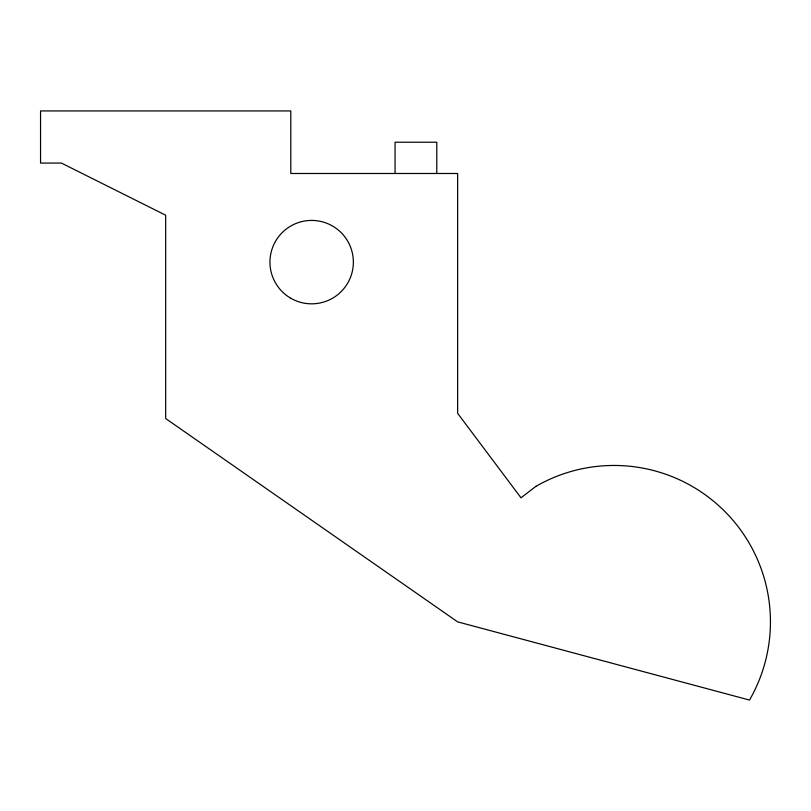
<?xml version="1.0" encoding="UTF-8"?>
<svg xmlns="http://www.w3.org/2000/svg" width="811" height="811" viewBox="0 0 811 811"><rect width="100%" height="100%" fill="white"/><g stroke="black" fill="none" stroke-linecap="round" stroke-linejoin="round"><path stroke-width="1.22" d="M436.784 173.493L436.784 142.219L395.069 142.219L395.069 173.493M535.838 486.407L520.997 497.802L457.637 413.316L457.637 173.493L290.804 173.493L290.804 110.935L40.55 110.935L40.55 163.072L61.403 163.072L165.677 215.209L165.677 418.537L457.637 621.865L749.496 700.065A156.411 156.411 0 0 0 535.838 486.407M290.804 298.245A41.706 41.706 0 0 0 353.363 262.125A41.706 41.706 0 0 0 290.804 226.005A41.706 41.706 0 0 0 290.804 298.245"/></g></svg>
